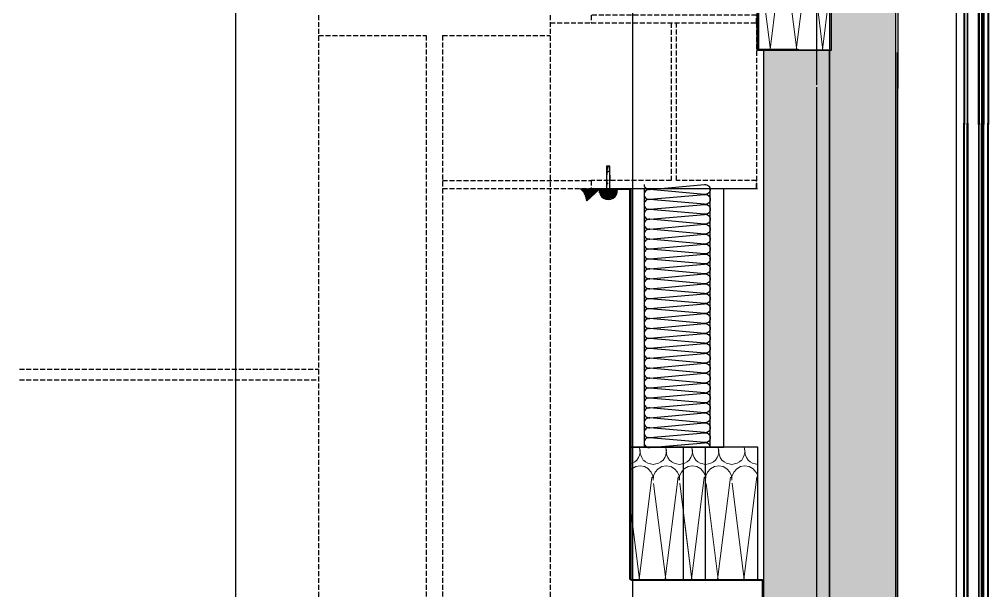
# Model space of a CAD drawing. Header units: millimetres. Extents: x 19684 to 58158, y -7929 to 13062.
# Drawn here: x 53613 to 55077, y 3411 to 4274 of the extents above; entities that cross this region are included whole.
import ezdxf

# ---------------------------------------------------------------- set-up
doc = ezdxf.new("R2010")
doc.units = ezdxf.units.MM
doc.linetypes.add('DASH', pattern=[0.35, 0.25, -0.1])
doc.linetypes.add('HIDDEN', pattern=[0.375, 0.25, -0.125])
for name, color, linetype in [('F-Alum', 4, 'Continuous'), ('F-Glass', 5, 'Continuous'), ('F-Misc', 1, 'Continuous'), ('F-OTHERS', 8, 'Continuous'), ('F-seslants', 8, 'Continuous'), ('F-steel', 3, 'Continuous'), ('F_MISC', 8, 'Continuous'), ('Hatch', 8, 'Continuous'), ('HIDDEN', 1, 'HIDDEN'), ('INSUL', 173, 'Continuous'), ('PJ', 4, 'Continuous'), ('POCHET', 8, 'Continuous'), ('TC', 4, 'Continuous')]:
    doc.layers.add(name, color=color, linetype=linetype)
pattern_1 = [(45, (0, 4.000000008940781), (-1.122532015133644, 1.122532015133644), []), (135, (0, 4.000000008940781), (-1.122532015133644, -1.122532015133644), [])]
pattern_2 = [(45, (0, 4.000000008940781), (-1.122532015133644, 1.122532015133644), [])]
pattern_3 = [(45, (0, -2.712454261200037e-09), (-1.122532015133644, 1.122532015133644), [])]
pattern_4 = [(45, (0, 4.000000006228326), (-1.122532015133644, 1.122532015133644), [])]

# ---------------------------------------------------------------- blocks, each defined once
blk = doc.blocks.new('*U173')
at = {"layer": 'INSUL', "lineweight": 0}
h = blk.add_hatch(dxfattribs=at)
h.set_pattern_fill('岩棉', color=256, scale=99.99999999999997, style=0, pattern_type=2)
h.set_pattern_definition([(171.78891, (53.30000799999998, 199.0476189999999), (-673.201724156126, 100.0000024861342), [3.334188999999999, -696.8453999999997]), (146.908661, (56.22287299999998, 197.1428569999999), (-158.400404383208, 100.0000013838884), [3.488732999999999, -729.1451199999998]), (132.32733, (58.39144999999998, 194.761905), (-178.2004572863524, 199.9999991336095), [3.220505999999999, -673.0857999999997]), (114.796992, (59.71145299999998, 191.9047619999999), (-39.60010136608866, 99.99999941106624), [3.147327999999999, -327.32212]), (91.62022409999996, (59.80573899999999, 188.571429), (-19.80005000361191, 599.9999997105076), [3.334667, -696.9452999999999]), (82.82482490000001, (50.09428599999998, 111.428571), (138.6003494418545, 1099.99999703413), [77.75173799999997, -16250.113]), (97.17517500000001, (69.70576499999997, 111.428571), (-138.600352482837, 1099.999996651516), [77.75173799999997, -16250.113]), (88.37977579999999, (59.99431099999998, 188.571429), (19.80004305400807, 599.9999999021458), [3.334667, -696.9452999999999]), (65.203007, (60.08859699999998, 191.9047619999999), (39.60010129581893, 99.99999955872293), [3.147327999999999, -327.32212]), (47.67266910000001, (61.40860099999998, 194.761905), (178.2004567313951, 199.9999997012696), [3.220505999999999, -673.0857999999998]), (33.09133830000001, (63.57717799999998, 197.1428569999999), (158.4004028750618, 100.0000036376688), [3.488732999999999, -729.1451199999998]), (8.211089519999998, (66.50004199999998, 199.0476189999999), (673.2017245654225, 99.99999981557863), [3.334188999999999, -696.8453999999997]), (87.16616460000002, (49.99999999999999, 109.52381), (19.80004178584671, 300.0000003017781), [1.907093999999999, -398.5826499999998]), (103.901385, (50.47142999999998, 107.619048), (-79.2002026466053, 299.999999628344), [1.962234, -410.1069899999999]), (111.603615, (51.22571699999999, 105.714286), (-19.80005052895802, 99.99999996627344), [2.048674999999999, -105.5067399999999]), (122.761347, (52.45143499999999, 103.809524), (-59.40015357165493, 99.99999895630114), [2.265060999999999, -473.3977299999999]), (138.290552, (54.05429599999999, 102.380952), (-118.8003028617563, 100.0000020556397), [2.147087, -448.74108]), (152.003514, (55.84572899999998, 101.428571), (-178.2004575064848, 99.99999862560195), [2.028856999999999, -424.03119]), (166.477202, (57.82573399999998, 100.952381), (-396.0010138359245, 100.0000032088846), [2.036461999999999, -425.6205499999999]), (167.070755, (59.90002499999999, 100.47619), (-415.8010658158153, 99.99999981188664), [2.128248, -444.8038799999999]), (12.9292444, (59.90002499999999, 100.47619), (415.8010659680222, 99.99999935621646), [2.128248, -444.8038799999999]), (13.5227975, (61.97431599999998, 100.952381), (396.0010147085891, 99.99999975312379), [2.036461999999999, -425.6205499999998]), (27.9964853, (63.95432099999999, 101.428571), (198.0005052749504, 100.0000036439554), [2.028856999999999, -424.03119]), (41.709447, (65.74575499999997, 102.380952), (118.8003019456718, 100.0000029682972), [2.147086999999999, -448.7410799999997]), (57.23865219999999, (67.34861599999998, 103.809524), (198.0005044485323, 300.0000016678518), [2.265060999999999, -473.3977299999999]), (68.396384, (68.57433299999998, 105.714286), (19.80005041478078, 100.0000003570638), [2.048674999999999, -105.50674]), (76.098615, (69.32862099999998, 107.619048), (19.80005075413857, 99.99999951570955), [1.962233999999999, -410.1069899999998]), (92.83383529999998, (69.80005099999998, 109.52381), (-19.80005025124201, 299.9999998913793), [1.907094, -398.5826499999999])])
h.paths.add_polyline_path([(0, 0), (1673.896708839847, 0), (1673.896708839847, 99.99999999999997), (0, 99.99999999999997)])
at = {"layer": 'INSUL'}
blk.add_lwpolyline([(0, 0), (1673.896708839847, 0), (1673.896708839847, 99.99999999999997), (0, 99.99999999999997)], close=True, dxfattribs=at)
blk = doc.blocks.new('*U16')
at = {"layer": 'INSUL', "lineweight": 0}
h = blk.add_hatch(dxfattribs=at)
h.set_pattern_fill('岩棉', color=256, scale=200, style=0, pattern_type=2)
h.set_pattern_definition([(171.78891, (106.600016, 398.0952379999998), (-1346.403448312252, 200.0000049722685), [6.668377999999999, -1393.6908]), (146.908661, (112.445746, 394.2857139999999), (-316.8008087664159, 200.0000027677768), [6.977466, -1458.29024]), (132.32733, (116.7829, 389.5238099999999), (-356.4009145727049, 399.9999982672191), [6.441011999999996, -1346.171599999999]), (114.796992, (119.422906, 383.8095239999998), (-79.20020273217732, 199.9999988221325), [6.294656, -654.6442399999999]), (91.62022409999989, (119.611478, 377.1428579999999), (-39.60010000722383, 1199.999999421015), [6.669333999999999, -1393.890599999999]), (82.82482490000001, (100.188572, 222.857142), (277.200698883709, 2199.999994068259), [155.5034759999999, -32500.22599999999]), (97.17517500000001, (139.41153, 222.857142), (-277.200704965674, 2199.999993303032), [155.503476, -32500.22600000001]), (88.37977579999999, (119.988622, 377.1428579999999), (39.60008610801613, 1199.999999804292), [6.669333999999998, -1393.890599999999]), (65.203007, (120.177194, 383.8095239999998), (79.20020259163786, 199.9999991174459), [6.294655999999996, -654.6442399999996]), (47.67266909999999, (122.817202, 389.5238099999999), (356.4009134627904, 399.9999994025392), [6.441011999999999, -1346.1716]), (33.0913383, (127.154356, 394.2857139999999), (316.8008057501236, 200.0000072753375), [6.977465999999999, -1458.29024]), (8.211089519999998, (133.0000839999999, 398.0952379999998), (1346.403449130845, 199.9999996311573), [6.668378, -1393.6908]), (87.16616460000002, (100, 219.04762), (39.6000835716934, 600.000000603556), [3.814187999999997, -797.1652999999993]), (103.9013849999999, (100.94286, 215.2380959999999), (-158.4004052932106, 599.999999256688), [3.924467999999998, -820.2139799999997]), (111.603615, (102.451434, 211.4285719999999), (-39.60010105791604, 199.9999999325468), [4.097349999999997, -211.0134799999998]), (122.761347, (104.90287, 207.6190479999999), (-118.8003071433099, 199.9999979126023), [4.530121999999998, -946.7954599999995]), (138.290552, (108.108592, 204.7619039999999), (-237.6006057235126, 200.0000041112795), [4.294174, -897.48216]), (152.003514, (111.691458, 202.857142), (-356.4009150129696, 199.9999972512039), [4.057713999999999, -848.0623800000002]), (166.477202, (115.651468, 201.9047619999999), (-792.0020276718492, 200.0000064177691), [4.072923999999999, -851.2411]), (167.070755, (119.80005, 200.9523799999999), (-831.6021316316308, 199.9999996237733), [4.256496, -889.6077599999999]), (12.92924439999999, (119.80005, 200.9523799999999), (831.6021319360445, 199.9999987124329), [4.256496, -889.6077599999999]), (13.52279750000001, (123.9486319999999, 201.9047619999999), (792.0020294171784, 199.9999995062475), [4.072923999999997, -851.2410999999994]), (27.99648529999999, (127.908642, 202.857142), (396.0010105499008, 200.0000072879108), [4.057713999999999, -848.0623800000001]), (41.70944699999998, (131.4915099999999, 204.7619039999999), (237.6006038913436, 200.0000059365944), [4.294173999999997, -897.4821599999992]), (57.2386522, (134.697232, 207.6190479999999), (396.0010088970647, 600.0000033357035), [4.530121999999997, -946.7954599999995]), (68.396384, (137.148666, 211.4285719999999), (39.60010082956155, 200.0000007141276), [4.097349999999998, -211.0134799999999]), (76.098615, (138.6572419999999, 215.2380959999999), (39.60010150827714, 199.9999990314191), [3.924467999999996, -820.2139799999993]), (92.83383529999995, (139.6001019999999, 219.04762), (-39.60010050248402, 599.9999997827587), [3.814187999999999, -797.1652999999998])])
h.paths.add_polyline_path([(0, 0), (112.7065252531479, 0), (112.7065252531479, 200), (0, 200)])
at = {"layer": 'INSUL'}
blk.add_lwpolyline([(0, 0), (112.7065252531479, 0), (112.7065252531479, 200), (0, 200)], close=True, dxfattribs=at)
blk = doc.blocks.new('fhd')
at = {"layer": 'F-OTHERS'}
for points in [[(2.5, 0), (2.5, 35), (-2.5, 35), (-2.5, 0)], [(2.5, -3), (2.5, -12), (1.500000000007276, -12.99999999999818), (-1.5, -13), (-2.5, -12.00000000000546), (-2.5, -3)]]:
    blk.add_lwpolyline(points, dxfattribs=at)
for points in [[(-1.326590669457801, 34.99999999999818, 0.03620607065696333), (-2.5, 21.35936323214446)], [(2.5, 21.35936323214992, 0.03620607065681886), (1.326590669465077, 34.99999999994907)], [(-2.5, 5.03612938063452, 0.2978430667402048), (-2.5, 13.3186180858338, -0.03620607065696344), (-1.326590669450525, 26.95925485368207, -0.5850393150351488), (1.326590669465077, 26.95925485363841, -0.03620607065681883), (2.500000000029104, 13.3186180861976, 0.29784306673903), (2.50000000003638, 5.036129380647253)]]:
    blk.add_lwpolyline(points, format="xyb", dxfattribs=at)
blk.add_lwpolyline([(6.5, 0, -0.414213562373095), (7.5, -1), (7.5, -2, -0.414213562373095), (6.5, -3), (-6.5, -3, -0.414213562373095), (-7.5, -2), (-7.5, -1, -0.414213562373095), (-6.5, 0), (-2.5, 0), (2.5, 0)], format="xyb", close=True, dxfattribs=at)
blk = doc.blocks.new('钢梁')
at = {"layer": 'F_MISC', "linetype": 'DASH', "ltscale": 30}
blk.add_lwpolyline([(-250, -12), (0, -12), (0, 0), (-250, 0)], close=True, dxfattribs=at)
for points in [[(-129, -12), (-129, -250)], [(-121, -250), (-121, -12)], [(-129, -250), (-250, -250), (-250, -262), (0, -262), (0, -250), (-121, -250)]]:
    blk.add_lwpolyline(points, dxfattribs=at)
blk = doc.blocks.new('*U175')
at = {"linetype": 'Continuous'}
blk.add_hatch(color=4, dxfattribs=at).paths.add_polyline_path([(0.2230624387959921, 17.52000000138151), (730.6102577797332, 17.52000008635049), (730.6102577797332, 16.0000000863489), (0.2230624387959637, 16.00000000137992)])
at = {"layer": 'TC'}
h = blk.add_hatch(dxfattribs=at)
h.set_pattern_fill('ANSI37', color=256, scale=0.5, style=0)
h.set_pattern_definition(pattern_1)
edge = h.paths.add_edge_path()
edge.add_line((9.223057821582643, 4.000000003515872), (9.223057821582643, -2.999999998384396))
edge.add_line((9.223057821582643, -2.999999998384396), (10.72305782158264, -4.499999998384396))
edge.add_line((10.72305782158264, -4.499999998384396), (10.72305782158264, -5.999999995153189))
edge.add_line((10.72305782158264, -5.999999995153189), (0.2230624387957505, -5.999999995153189))
edge.add_line((0.2230624387957505, -5.999999995153189), (-0.7769375612042495, -6.999999995153189))
edge.add_arc((-52.51620980734808, 2.000000003114163), 52.51620980734807, 350.1321876643763, 369.8678123356237)
edge.add_line((-0.7769375612042495, 11.00000000138152), (0.2230624387957505, 10.00000000138152))
edge.add_line((0.2230624387957505, 10.00000000138152), (10.72305782158264, 10.00000000138152))
edge.add_line((10.72305782158264, 10.00000000138152), (10.72305782158264, 8.500000004612723))
edge.add_line((10.72305782158264, 8.500000004612723), (9.223057821582643, 7.000000004612723))
edge.add_line((9.223057821582643, 7.000000004612723), (9.223057821582643, 4.000000003515872))
h = blk.add_hatch(dxfattribs=at)
h.set_pattern_fill('HONEY', color=256, scale=0.3, style=0)
h.set_pattern_definition([(0, (0, 4.000000008940781), (1.42875, 0.8248889999999999), [0.9524999999999999, -1.905]), (120, (0, 4.000000008940781), (-1.428749829302342, 0.8248892956570172), [0.9524999999999986, -1.904999999999997]), (59.99999999999999, (0, 4.000000008940781), (1.706976584081587e-07, 1.649778295657017), [-1.905, 0.9524999999999999])])
h.paths.add_polyline_path([(10.02305782158533, 6.668629163378903), (11.05442867148713, 7.70000001328048), (18.42305782158701, 7.70000001328048), (18.42305782158701, -3.699999998396038), (11.05442867148713, -3.699999998396038), (10.02305782158533, -2.66862914849446)])
h = blk.add_hatch(dxfattribs=at)
h.set_pattern_fill('ANSI31', color=256, scale=0.5, style=0)
h.set_pattern_definition(pattern_2)
h.paths.add_polyline_path([(19.22305782158264, 8.500000001381515), (10.72305782158264, 8.500000013268838), (10.72305782158264, 10.00000001650005), (19.22305782158264, 10.00000000461272)])
h = blk.add_hatch(dxfattribs=at)
h.set_pattern_fill('ANSI31', color=256, scale=0.5, style=0)
h.set_pattern_definition(pattern_4)
h.paths.add_polyline_path([(19.22305782158264, 8.500000010037631), (10.72305782158264, 8.500000021924954), (10.72305782158264, 10.00000002515616), (19.22305782158264, 10.00000001326884)])
h = blk.add_hatch(dxfattribs=at)
h.set_pattern_fill('ANSI31', color=256, scale=0.5, style=0)
h.set_pattern_definition(pattern_3)
h.paths.add_polyline_path([(19.22305782158264, -4.499999995153189), (10.72305782158264, -4.500000007040512), (10.72305782158264, -6.000000010271719), (19.22305782158264, -5.999999998384396)])
at = {"color": 4, "linetype": 'Continuous'}
blk.add_lwpolyline([(0.2230624387959921, 17.52000000138151), (730.6102577797332, 17.52000008635049), (730.6102577797332, 16.0000000863489), (0.2230624387959637, 16.00000000137992)], close=True, dxfattribs=at)
at = {"layer": 'F-Glass'}
for points in [[(730.6102577797334, 17.5200000863489), (0.2230624387959885, 17.52000000138151), (-0.7769375612040115, 18.52000000138151), (-0.7769375612040115, 24.52000000138151), (0.2230624387959885, 25.52000000138151), (730.6102577797334, 25.5200000863489)], [(730.6102577797332, 10.00000009500502), (0.2230624387957505, 10.00000001003763), (-0.7769375612042495, 11.00000001003763), (-0.7769375612042495, 15.00000000138152), (0.2230624387957505, 16.00000000138152), (730.6102577797332, 16.0000000863489)], [(730.6102577797332, -5.999999910182622), (0.2230624387957505, -5.999999995153189), (-0.7769375612042495, -6.999999995153189), (-0.7769375612042495, -10.82826643955912), (0.2230624387957505, -11.82826643955912), (730.6102577797332, -11.82826635458855)]]:
    blk.add_lwpolyline(points, dxfattribs=at)
at = {"layer": 'PJ'}
blk.add_lwpolyline([(9.223057821582643, 4.000000003515872), (9.223057821582643, -2.999999998384396), (10.72305782158264, -4.499999998384396), (10.72305782158264, -5.999999995153189), (0.2230624387957505, -5.999999995153189), (-0.7769375612042495, -6.999999995153189, 0.08632639570597918), (-0.7769375612042495, 11.00000000138152), (0.2230624387957505, 10.00000000138152), (10.72305782158264, 10.00000000138152), (10.72305782158264, 8.500000004612723), (9.223057821582643, 7.000000004612723)], format="xyb", close=True, dxfattribs=at)
at = {"layer": 'PJ', "ltscale": 3}
for points in [[(9.223057821582643, 7.000000013268838), (10.72305782158264, 8.500000013268838), (19.22305782158264, 8.500000013268838), (19.22305782158264, -4.499999998384396), (10.72305782158264, -4.499999998384396), (9.223057821582643, -2.999999998384396)], [(10.02305782158533, 6.668629163378903), (11.05442867148713, 7.70000001328048), (18.42305782158701, 7.70000001328048), (18.42305782158701, -3.699999998396038), (11.05442867148713, -3.699999998396038), (10.02305782158533, -2.66862914849446)]]:
    blk.add_lwpolyline(points, close=True, dxfattribs=at)
at = {"layer": 'PJ'}
for points in [[(19.22305782158264, 8.500000001381515), (10.72305782158264, 8.500000013268838), (10.72305782158264, 10.00000001650005), (19.22305782158264, 10.00000000461272)], [(19.22305782158264, 8.500000010037631), (10.72305782158264, 8.500000021924954), (10.72305782158264, 10.00000002515616), (19.22305782158264, 10.00000001326884)], [(19.22305782158264, -4.499999995153189), (10.72305782158264, -4.500000007040512), (10.72305782158264, -6.000000010271719), (19.22305782158264, -5.999999998384396)]]:
    blk.add_lwpolyline(points, close=True, dxfattribs=at)
at = {"layer": 'TC', "color": 9, "linetype": 'Continuous'}
for p, q in [((-0.7769375612040115, 24.52000000138151), (730.6102577797334, 24.5200000863489)), ((-0.7769375612040115, 18.52000000138151), (730.6102577797334, 18.5200000863489)), ((-0.7769375612042495, 15.00000000138152), (730.6102577797332, 15.0000000863489)), ((-0.7769375612042495, 11.00000001003763), (730.6102577797332, 11.00000009500502)), ((-0.7769375612042495, -6.999999995153189), (730.6102577797332, -6.999999910182622)), ((-0.7769375612042495, -10.82826643955912), (730.6102577797332, -10.82826635458855))]:
    blk.add_line(p, q, dxfattribs=at)
blk = doc.blocks.new('*U26')
at = {"linetype": 'Continuous'}
blk.add_hatch(color=4, dxfattribs=at).paths.add_polyline_path([(0.2230624387959921, 17.52000000138151), (1027.232556443354, 17.52000012312738), (1027.232556443354, 16.00000012312579), (0.2230624387959637, 16.00000000137992)])
at = {"layer": 'TC'}
h = blk.add_hatch(dxfattribs=at)
h.set_pattern_fill('ANSI37', color=256, scale=0.5, style=0)
h.set_pattern_definition(pattern_1)
edge = h.paths.add_edge_path()
edge.add_line((9.223057821582643, 4.000000003515872), (9.223057821582643, -2.999999998384396))
edge.add_line((9.223057821582643, -2.999999998384396), (10.72305782158264, -4.499999998384396))
edge.add_line((10.72305782158264, -4.499999998384396), (10.72305782158264, -5.999999995153189))
edge.add_line((10.72305782158264, -5.999999995153189), (0.2230624387957505, -5.999999995153189))
edge.add_line((0.2230624387957505, -5.999999995153189), (-0.7769375612042495, -6.999999995153189))
edge.add_arc((-52.51620980734808, 2.000000003114163), 52.51620980734808, 350.1321876643763, 369.8678123356237)
edge.add_line((-0.7769375612042495, 11.00000000138152), (0.2230624387957505, 10.00000000138152))
edge.add_line((0.2230624387957505, 10.00000000138152), (10.72305782158264, 10.00000000138152))
edge.add_line((10.72305782158264, 10.00000000138152), (10.72305782158264, 8.500000004612723))
edge.add_line((10.72305782158264, 8.500000004612723), (9.223057821582643, 7.000000004612723))
edge.add_line((9.223057821582643, 7.000000004612723), (9.223057821582643, 4.000000003515872))
h = blk.add_hatch(dxfattribs=at)
h.set_pattern_fill('HONEY', color=256, scale=0.3, style=0)
h.set_pattern_definition([(0, (0, 4.000000008940781), (1.42875, 0.8248889999999999), [0.9524999999999999, -1.905]), (120, (0, 4.000000008940781), (-1.428749829302342, 0.8248892956570172), [0.9524999999999985, -1.904999999999997]), (59.99999999999999, (0, 4.000000008940781), (1.706976584081587e-07, 1.649778295657017), [-1.905, 0.9524999999999999])])
h.paths.add_polyline_path([(10.02305782158533, 6.668629163378903), (11.05442867148713, 7.70000001328048), (18.42305782158701, 7.70000001328048), (18.42305782158701, -3.699999998396038), (11.05442867148713, -3.699999998396038), (10.02305782158533, -2.66862914849446)])
h = blk.add_hatch(dxfattribs=at)
h.set_pattern_fill('ANSI31', color=256, scale=0.5, style=0)
h.set_pattern_definition(pattern_2)
h.paths.add_polyline_path([(19.22305782158264, 8.500000001381515), (10.72305782158264, 8.500000013268838), (10.72305782158264, 10.00000001650005), (19.22305782158264, 10.00000000461272)])
h = blk.add_hatch(dxfattribs=at)
h.set_pattern_fill('ANSI31', color=256, scale=0.5, style=0)
h.set_pattern_definition(pattern_4)
h.paths.add_polyline_path([(19.22305782158264, 8.500000010037631), (10.72305782158264, 8.500000021924954), (10.72305782158264, 10.00000002515616), (19.22305782158264, 10.00000001326884)])
h = blk.add_hatch(dxfattribs=at)
h.set_pattern_fill('ANSI31', color=256, scale=0.5, style=0)
h.set_pattern_definition(pattern_3)
h.paths.add_polyline_path([(19.22305782158264, -4.499999995153189), (10.72305782158264, -4.500000007040512), (10.72305782158264, -6.000000010271719), (19.22305782158264, -5.999999998384396)])
at = {"color": 4, "linetype": 'Continuous'}
blk.add_lwpolyline([(0.2230624387959921, 17.52000000138151), (1027.232556443354, 17.52000012312738), (1027.232556443354, 16.00000012312579), (0.2230624387959637, 16.00000000137992)], close=True, dxfattribs=at)
at = {"layer": 'F-Glass'}
for points in [[(1027.232556443354, 17.52000012312579), (0.2230624387959885, 17.52000000138151), (-0.7769375612040115, 18.52000000138151), (-0.7769375612040115, 24.52000000138151), (0.2230624387959885, 25.52000000138151), (1027.232556443354, 25.5200001231258)], [(1027.232556443354, 10.00000013178191), (0.2230624387957505, 10.00000001003763), (-0.7769375612042495, 11.00000001003763), (-0.7769375612042495, 15.00000000138152), (0.2230624387957505, 16.00000000138152), (1027.232556443354, 16.00000012312579)], [(1027.232556443354, -5.999999873405726), (0.2230624387957505, -5.999999995153189), (-0.7769375612042495, -6.999999995153189), (-0.7769375612042495, -10.82826643955912), (0.2230624387957505, -11.82826643955912), (1027.232556443354, -11.82826631781166)]]:
    blk.add_lwpolyline(points, dxfattribs=at)
at = {"layer": 'PJ'}
blk.add_lwpolyline([(9.223057821582643, 4.000000003515872), (9.223057821582643, -2.999999998384396), (10.72305782158264, -4.499999998384396), (10.72305782158264, -5.999999995153189), (0.2230624387957505, -5.999999995153189), (-0.7769375612042495, -6.999999995153189, 0.08632639570597916), (-0.7769375612042495, 11.00000000138152), (0.2230624387957505, 10.00000000138152), (10.72305782158264, 10.00000000138152), (10.72305782158264, 8.500000004612723), (9.223057821582643, 7.000000004612723)], format="xyb", close=True, dxfattribs=at)
at = {"layer": 'PJ', "ltscale": 3}
for points in [[(9.223057821582643, 7.000000013268838), (10.72305782158264, 8.500000013268838), (19.22305782158264, 8.500000013268838), (19.22305782158264, -4.499999998384396), (10.72305782158264, -4.499999998384396), (9.223057821582643, -2.999999998384396)], [(10.02305782158533, 6.668629163378903), (11.05442867148713, 7.70000001328048), (18.42305782158701, 7.70000001328048), (18.42305782158701, -3.699999998396038), (11.05442867148713, -3.699999998396038), (10.02305782158533, -2.66862914849446)]]:
    blk.add_lwpolyline(points, close=True, dxfattribs=at)
at = {"layer": 'PJ'}
for points in [[(19.22305782158264, 8.500000001381515), (10.72305782158264, 8.500000013268838), (10.72305782158264, 10.00000001650005), (19.22305782158264, 10.00000000461272)], [(19.22305782158264, 8.500000010037631), (10.72305782158264, 8.500000021924954), (10.72305782158264, 10.00000002515616), (19.22305782158264, 10.00000001326884)], [(19.22305782158264, -4.499999995153189), (10.72305782158264, -4.500000007040512), (10.72305782158264, -6.000000010271719), (19.22305782158264, -5.999999998384396)]]:
    blk.add_lwpolyline(points, close=True, dxfattribs=at)
at = {"layer": 'TC', "color": 9, "linetype": 'Continuous'}
for p, q in [((-0.7769375612040115, 24.52000000138151), (1027.232556443354, 24.5200001231258)), ((-0.7769375612040115, 18.52000000138151), (1027.232556443354, 18.52000012312579)), ((-0.7769375612042495, 15.00000000138152), (1027.232556443354, 15.00000012312579)), ((-0.7769375612042495, 11.00000001003763), (1027.232556443354, 11.00000013178191)), ((-0.7769375612042495, -6.999999995153189), (1027.232556443354, -6.999999873405726)), ((-0.7769375612042495, -10.82826643955912), (1027.232556443354, -10.82826631781166))]:
    blk.add_line(p, q, dxfattribs=at)
blk = doc.blocks.new('*U28')
at = {"layer": 'INSUL', "lineweight": 0}
h = blk.add_hatch(dxfattribs=at)
h.set_pattern_fill('岩棉', color=256, scale=99.99999999999997, style=0, pattern_type=2)
h.set_pattern_definition([(171.78891, (53.30000799999998, 199.0476189999999), (-673.201724156126, 100.0000024861342), [3.334188999999999, -696.8453999999997]), (146.908661, (56.22287299999997, 197.1428569999999), (-158.4004043832079, 100.0000013838884), [3.488732999999999, -729.1451199999997]), (132.32733, (58.39144999999997, 194.7619049999999), (-178.2004572863524, 199.9999991336095), [3.220505999999998, -673.0857999999996]), (114.796992, (59.71145299999998, 191.9047619999999), (-39.60010136608865, 99.9999994110662), [3.147327999999999, -327.3221199999999]), (91.6202240999999, (59.80573899999997, 188.5714289999999), (-19.80005000361191, 599.9999997105074), [3.334666999999999, -696.9452999999996]), (82.82482490000001, (50.09428599999998, 111.4285709999999), (138.6003494418545, 1099.999997034129), [77.75173799999993, -16250.11299999999]), (97.17517500000001, (69.70576499999997, 111.4285709999999), (-138.600352482837, 1099.999996651516), [77.751738, -16250.113]), (88.37977579999999, (59.99431099999997, 188.5714289999999), (19.80004305400806, 599.9999999021456), [3.334666999999998, -696.9452999999995]), (65.203007, (60.08859699999997, 191.9047619999999), (39.60010129581892, 99.9999995587229), [3.147327999999997, -327.3221199999998]), (47.67266909999999, (61.40860099999998, 194.7619049999999), (178.2004567313951, 199.9999997012695), [3.220505999999999, -673.0857999999997]), (33.0913383, (63.57717799999998, 197.1428569999999), (158.4004028750618, 100.0000036376687), [3.488732999999999, -729.1451199999997]), (8.211089519999998, (66.50004199999995, 199.0476189999999), (673.2017245654224, 99.99999981557862), [3.334188999999999, -696.8453999999998]), (87.16616460000002, (49.99999999999999, 109.52381), (19.8000417858467, 300.000000301778), [1.907093999999998, -398.5826499999995]), (103.9013849999999, (50.47142999999998, 107.6190479999999), (-79.2002026466053, 299.999999628344), [1.962233999999999, -410.1069899999998]), (111.603615, (51.22571699999999, 105.7142859999999), (-19.80005052895801, 99.99999996627339), [2.048674999999998, -105.5067399999999]), (122.761347, (52.45143499999998, 103.8095239999999), (-59.40015357165493, 99.99999895630111), [2.265060999999998, -473.3977299999996]), (138.290552, (54.05429599999998, 102.3809519999999), (-118.8003028617563, 100.0000020556397), [2.147087, -448.7410799999999]), (152.003514, (55.84572899999998, 101.4285709999999), (-178.2004575064848, 99.99999862560192), [2.028856999999999, -424.03119]), (166.477202, (57.82573399999997, 100.9523809999999), (-396.0010138359245, 100.0000032088845), [2.036461999999999, -425.6205499999999]), (167.070755, (59.90002499999999, 100.4761899999999), (-415.8010658158153, 99.99999981188661), [2.128248, -444.8038799999998]), (12.92924439999999, (59.90002499999999, 100.4761899999999), (415.8010659680222, 99.99999935621643), [2.128248, -444.8038799999998]), (13.52279750000001, (61.97431599999996, 100.9523809999999), (396.0010147085891, 99.99999975312375), [2.036461999999998, -425.6205499999996]), (27.99648529999999, (63.95432099999999, 101.4285709999999), (198.0005052749503, 100.0000036439554), [2.028856999999999, -424.0311899999999]), (41.70944699999998, (65.74575499999995, 102.3809519999999), (118.8003019456717, 100.0000029682972), [2.147086999999998, -448.7410799999995]), (57.2386522, (67.34861599999996, 103.8095239999999), (198.0005044485323, 300.0000016678517), [2.265060999999998, -473.3977299999996]), (68.396384, (68.57433299999997, 105.7142859999999), (19.80005041478077, 100.0000003570638), [2.048674999999998, -105.5067399999999]), (76.098615, (69.32862099999996, 107.6190479999999), (19.80005075413857, 99.99999951570953), [1.962233999999998, -410.1069899999995]), (92.83383529999995, (69.80005099999995, 109.52381), (-19.80005025124201, 299.9999998913793), [1.907093999999999, -398.5826499999998])])
h.paths.add_polyline_path([(0, 0), (1097.760867033217, 0), (1097.760867033217, 99.99999999999997), (0, 99.99999999999997)])
at = {"layer": 'INSUL'}
blk.add_lwpolyline([(0, 0), (1097.760867033217, 0), (1097.760867033217, 99.99999999999997), (0, 99.99999999999997)], close=True, dxfattribs=at)

msp = doc.modelspace()

# ---------------------------------------------------------------- hatches: boundary and pattern name
at = {"layer": 'F-seslants'}
h = msp.add_hatch(dxfattribs=at)
h.set_pattern_fill('ANSI37', color=256, scale=0.5, angle=180, style=0)
h.set_pattern_definition([(225, (64434.2872554913, -12603.44823812288), (1.122532015133643, -1.122532015133645), []), (314.9999999999999, (64434.2872554913, -12603.44823812288), (1.122532015133644, 1.122532015133644), [])])
edge = h.paths.add_edge_path()
edge.add_arc((54442.41572144028, 3997.481355907042), 26.83235278885095, 6.998438305718594, 41.85205191128381, ccw=False)
edge.add_line((54469.048159061, 4000.750671212091), (54483.91889974382, 4014.579957258927))
edge.add_line((54483.91889974382, 4014.579957258927), (54462.40234042396, 4015.384155067683))
edge = h.paths.add_edge_path()
edge.add_line((54488.00898372725, 4018.396351322906), (54459.41995874565, 4018.396351322906))
edge.add_arc((54428.66366118559, 3984.961948920211), 45.42916578178123, 42.04101734805829, 47.38905584164581, ccw=False)
edge.add_line((54462.40234042396, 4015.384155067698), (54483.91889974382, 4014.579957258927))
edge.add_line((54483.91889974382, 4014.579957258912), (54488.00898372725, 4018.396351322906))
at = {"layer": 'F-seslants', "ltscale": 5}
h = msp.add_hatch(dxfattribs=at)
h.set_pattern_fill('ANSI35', color=8, angle=450, style=0)
h.set_pattern_definition([(135, (98761.94635258988, -9540.455900592202), (-2.24506403026729, -2.245064030267287), []), (135, (98761.94635258988, -9538.210835592206), (-2.24506403026729, -2.245064030267287), [3.96875, -0.79375, 0, -0.79375])])
h.paths.add_polyline_path([(54488.90887653059, 4016.897150309519, 1.098584585766096), (54516.27250936558, 4016.897150309504)])

# ---------------------------------------------------------------- linework, layer by layer
at = {"layer": 'F-Alum'}
for p, q in [((54817.24378660653, 4803.387914341579), (54817.24378660653, 4175.225036021427)), ((55028.20378660137, 4803.387914341579), (55028.20378660137, 4175.225036021427)), ((55028.26288138499, 4183.967318636361), (55028.26288138499, 2739.411560990727)), ((54817.24378660653, 4171.387831722847), (54817.24378660653, 2739.411560990727))]:
    msp.add_line(p, q, dxfattribs=at)
for points in [[(54919.89551683885, 4797.383729056065), (54935.89552027619, 4797.38372895151, -0.4142135623762916), (54939.89552027619, 4793.383728951466), (54939.89551650625, 4169.526101524842)], [(54936.8955165066, 4169.526101524842), (54936.89552027578, 4793.383728951495, 0.4142135623752261), (54935.89552027578, 4794.38372895151), (54919.89551683885, 4794.383728860531), (54919.89551683885, 4797.383729056065)], [(54919.89551683885, 3135.49539078752), (54935.89552027619, 3135.495390892075, 0.4142135623762916), (54939.89552027619, 3139.495390892119), (54939.89551650625, 4223.635286785148)], [(54936.8955165066, 4223.635286785148), (54936.89552027578, 3139.49539089209, -0.4142135623752261), (54935.89552027578, 3138.495390892075), (54919.89551683885, 3138.495390983054), (54919.89551683885, 3135.49539078752)]]:
    msp.add_lwpolyline(points, format="xyb", dxfattribs=at)
at = {"layer": 'F-Misc', "linetype": 'DASH', "ltscale": 3}
for p, q in [((54536.57621571003, 4018.397170149105), (54536.57621631899, 3627.796866835796)), ((54556.57621570997, 4018.397170180516), (54556.57621631894, 3627.796866835796)), ((54656.57621631899, 3627.796866835796), (54656.57621570997, 4018.39717027471)), ((54677.02675629721, 3627.796866835789), (54677.24378590239, 4018.397170307161)), ((54536.57621631899, 3627.796866835796), (54677.02675629721, 3627.796866835796))]:
    msp.add_line(p, q, dxfattribs=at)
at = {"layer": 'F-seslants', "color": 8, "ltscale": 5}
msp.add_arc((54502.59069294808, 4015.608854018962), 13.74233633031593, 174.5365175154936, 5.429622603128596, dxfattribs=at)
at = {"layer": 'F-steel', "ltscale": 250}
msp.add_lwpolyline([(54611.73908679432, 4430.796866835803), (54726.41135631903, 4430.796866835803, -0.4142135623730951), (54729.41135631903, 4427.796866835811), (54729.41135577607, 4229.752073803963, 0.4142135623730951), (54730.41135577607, 4228.752073803963), (54789.37030678731, 4229.073237335072), (54789.37030678731, 4227.573236277381), (54730.91135577607, 4227.252073803963, -0.4142135623730951), (54727.91135577607, 4230.252073803963), (54727.91135631903, 4428.296866835803, 0.4142135623730951), (54726.91135631903, 4429.296866835811), (54611.7390868197, 4429.241936252666), (54611.73908679432, 4430.796866835803)], format="xyb", dxfattribs=at)
at = {"layer": 'F-steel'}
msp.add_lwpolyline([(54535.07621517754, 4016.89714970819), (54488.6403757009, 4016.897150309504), (54470.0696581598, 3999.627010603926), (54469.0481591025, 4000.725436603151), (54488.05074303347, 4018.397197456182), (54536.57621599344, 4018.397159721516)], dxfattribs=at)
msp.add_lwpolyline([(54732.3806888283, 3426.296036669441), (54538.07621377817, 3426.296095416789, -0.4142135623752261), (54535.07621377817, 3429.296095416804), (54535.07621571003, 4018.397170305), (54536.57621571003, 4018.397170305015), (54536.57621377805, 3428.796095416789, 0.4142135623782805), (54537.57621377805, 3427.796095416789), (54731.88457201107, 3427.796034156253)], format="xyb", dxfattribs=at)
at = {"layer": 'F-steel', "elevation": 0.0004022789499829766}
msp.add_lwpolyline([(54614.4243271079, 3427.835927263262), (54733.8373768798, 3427.835869121972, -0.4142135623752261), (54736.8373768798, 3424.835869121957), (54736.85597169286, 3130.873578264272), (54815.13086221211, 3130.878089607594), (54815.1219714887, 3109.019446142297), (54813.62197149062, 3109.019523120735), (54813.63078522684, 3129.377994665842), (54735.33737418431, 3129.377995478407), (54735.33737687992, 3425.335869121972, 0.4142135623782805), (54734.33737687992, 3426.335869121972), (54615.92044288476, 3426.335929499251)], format="xyb", dxfattribs=at)
at = {"layer": 'F_MISC', "linetype": 'DASH', "ltscale": 30}
for p, q in [((54064.7437865113, 4280.397169911145), (54064.74378651142, 3234.295257460154)), ((54414.7437865113, 4280.39716991116), (54414.74378651107, 3204.295257460249)), ((54414.7437865113, 4268.397169590472), (54476.57621730823, 4268.397169590501)), ((54726.57621730823, 4268.397170356441), (54726.57621730823, 4018.397170356441)), ((54064.74378651142, 4249.29525746019), (54227.24378651159, 4249.29525746019)), ((54227.24378651142, 4249.295257460241), (54227.24378651142, 3234.295257460154)), ((54252.24378651142, 4249.29525746019), (54414.74378651159, 4249.295257460103)), ((54252.24378651142, 4249.295257460241), (54252.24378651142, 3234.295257460154)), ((54252.24528905918, 4030.397169590501), (54476.57621730823, 4030.397171122388)), ((54252.24528905918, 4018.397168938444), (54727.9113567989, 4018.397170470332)), ((53612.66397304233, 3745.295257460278), (53902.24378651124, 3745.295257460278)), ((53902.24378651124, 3745.295257460278), (54064.74378651142, 3745.295257460351)), ((53612.66397304233, 3729.295257460351), (54064.74378651142, 3729.295257460351))]:
    msp.add_line(p, q, dxfattribs=at)
at = {"layer": 'Hatch'}
for p, q in [((53939.74378651142, 588.9188258296081), (53939.74378651142, 7416.157678473657)), ((54539.74378651142, 2684.459939984127), (54539.74378651142, 7416.157678473643)), ((54539.74378651142, 762.0785063704161), (54539.74378651142, 6797.356515150332))]:
    msp.add_line(p, q, dxfattribs=at)
at = {"layer": 'INSUL'}
for points in [[(54556.57985232136, 4024.168406509462, 0.4554590095239701), (54565.34421017265, 4017.009888509822), (54647.80822197284, 4024.293959838901, -0.4648928121838642), (54656.57621607283, 4016.901924159548, -0.4648928121838642), (54647.80822197284, 4009.509888480224), (54565.34421017265, 4016.793959809317, 0.464892812182554), (54556.57621607272, 4009.4019241296, 0.464892812182554), (54565.34421017265, 4002.009888450276), (54647.80822197284, 4009.293959779369, -0.4648928121838642), (54656.57621607283, 4001.901924100016, -0.4648928121838642), (54647.80822197284, 3994.509888420706), (54565.34421017265, 4001.793959749785, 0.464892812182554), (54556.57621607272, 3994.401924070068, 0.464892812182554), (54565.34421017265, 3987.009888390744), (54647.80822197284, 3994.293959719837, -0.4648928121838642), (54656.57621607283, 3986.901924040484, -0.4648928121838642), (54647.80822197284, 3979.50988836116), (54565.34421017265, 3986.793959690253, 0.464892812182554), (54556.57621607272, 3979.401924010609, 0.464892812182554), (54565.3442101726, 3972.00988833127), (54647.80822197284, 3979.29395966032, -0.4648928121838642), (54656.57621607278, 3971.901923980952, -0.4648928121838642), (54647.80822197284, 3964.509888301614), (54565.3442101726, 3971.793959630649, 0.464892812182554), (54556.57621607272, 3964.401923951063, 0.464892812182554), (54565.3442101726, 3957.009888271738), (54647.80822197284, 3964.293959600774, -0.4648928121838642), (54656.57621607278, 3956.901923921406, -0.4648928121838642), (54647.80822197284, 3949.509888242082), (54565.3442101726, 3956.793959571117, 0.464892812182554), (54556.57621607272, 3949.401923891531, 0.464892812182554), (54565.3442101726, 3942.009888212207), (54647.80822197284, 3949.293959541242, -0.4648928121838642), (54656.57621607278, 3941.901923861888, -0.4648928121838642), (54647.80822197284, 3934.50988818255), (54565.3442101726, 3941.793959511585, 0.464892812182554), (54556.57621607272, 3934.401923831999, 0.464892812182554), (54565.3442101726, 3927.009888152675), (54647.80822197284, 3934.29395948171, -0.4648928121838642), (54656.57621607278, 3926.901923802342, -0.4648928121838642), (54647.80822197284, 3919.509888123018), (54565.3442101726, 3926.793959452053, 0.464892812182554), (54556.57621607272, 3919.40192377254, 0.464892812182554), (54565.3442101726, 3912.009888093201), (54647.80822197284, 3919.293959422193, -0.4648928121838642), (54656.57621607278, 3911.90192374281, -0.4648928121838642), (54647.80822197284, 3904.509888063471), (54565.3442101726, 3911.793959392448, 0.464892812182554), (54556.57621607272, 3904.401923712993, 0.464892812182554), (54565.3442101726, 3897.009888033669), (54647.80822197284, 3904.293959362646, -0.4648928121838642), (54656.57621607278, 3896.901923683278, -0.4648928121838642), (54647.80822197284, 3889.50988800394), (54565.3442101726, 3896.793959332917, 0.464892812182554), (54556.57621607272, 3889.401923653476, 0.464892812182554), (54565.3442101726, 3882.009887974137), (54647.80822197284, 3889.293959303114, -0.4648928121838642), (54656.57621607278, 3881.901923623732, -0.4648928121838642), (54647.80822197284, 3874.509887944393), (54565.3442101726, 3881.793959273385, 0.464892812182554), (54556.57621607272, 3874.401923593929, 0.464892812182554), (54565.3442101726, 3867.009887914591), (54647.80822197284, 3874.293959243582, -0.4648928121838642), (54656.57621607278, 3866.901923564214, -0.4648928121838642), (54647.80822197284, 3859.509887884861), (54565.3442101726, 3866.793959213853, 0.464892812182554), (54556.57621607272, 3859.40192353447, 0.464892812182554), (54565.3442101726, 3852.009887855132), (54647.80822197284, 3859.293959184065, -0.4648928121838642), (54656.57621607272, 3851.901923504668, -0.4648928121838642), (54647.80822197284, 3844.509887825315), (54565.3442101726, 3851.793959154248, 0.464892812182554), (54556.57621607272, 3844.401923474938, 0.464892812182554), (54565.3442101726, 3837.009887795585), (54647.80822197284, 3844.293959124519, -0.4648928121838642), (54656.57621607272, 3836.901923445136, -0.4648928121838642), (54647.80822197284, 3829.509887765783), (54565.3442101726, 3836.793959094716, 0.464892812182554), (54556.57621607272, 3829.401923415407, 0.464892812182554), (54565.3442101726, 3822.009887736053), (54647.80822197284, 3829.293959064987, -0.4290671092367471), (54656.52278581861, 3822.795567063305, -0.4290671092367471)], [(54556.57985256758, 3829.169706281954, 0.4554590095239701), (54565.34421041893, 3822.011188282314), (54647.80822221912, 3829.295259611393, -0.4648928121838642), (54656.57621631911, 3821.90322393204, -0.4648928121838642), (54647.80822221912, 3814.511188252715), (54565.34421041893, 3821.795259581809, 0.464892812182554), (54556.57621631899, 3814.403223902092, 0.464892812182554), (54565.34421041893, 3807.011188222767), (54647.80822221912, 3814.295259551861, -0.4648928121838642), (54656.57621631911, 3806.903223872508, -0.4648928121838642), (54647.80822221912, 3799.511188193198), (54565.34421041893, 3806.795259522277, 0.464892812182554), (54556.57621631899, 3799.40322384256, 0.464892812182554), (54565.34421041893, 3792.011188163236), (54647.80822221912, 3799.295259492329, -0.4648928121838642), (54656.57621631911, 3791.903223812976, -0.4648928121838642), (54647.80822221912, 3784.511188133652), (54565.34421041893, 3791.795259462745, 0.464892812182554), (54556.57621631899, 3784.403223783101, 0.464892812182554), (54565.34421041887, 3777.011188103762), (54647.80822221912, 3784.295259432812, -0.4648928121838642), (54656.57621631905, 3776.903223753444, -0.4648928121838642), (54647.80822221912, 3769.511188074105), (54565.34421041887, 3776.79525940314, 0.464892812182554), (54556.57621631899, 3769.403223723554, 0.464892812182554), (54565.34421041887, 3762.01118804423), (54647.80822221912, 3769.295259373265, -0.4648928121838642), (54656.57621631905, 3761.903223693897, -0.4648928121838642), (54647.80822221912, 3754.511188014573), (54565.34421041887, 3761.795259343608, 0.464892812182554), (54556.57621631899, 3754.403223664022, 0.464892812182554), (54565.34421041887, 3747.011187984698), (54647.80822221912, 3754.295259313733, -0.4648928121838642), (54656.57621631905, 3746.90322363438, -0.4648928121838642), (54647.80822221912, 3739.511187955041), (54565.34421041887, 3746.795259284077, 0.464892812182554), (54556.57621631899, 3739.40322360449, 0.464892812182554), (54565.34421041887, 3732.011187925166), (54647.80822221912, 3739.295259254201, -0.4648928121838642), (54656.57621631905, 3731.903223574834, -0.4648928121838642), (54647.80822221912, 3724.511187895509), (54565.34421041887, 3731.795259224545, 0.464892812182554), (54556.57621631899, 3724.403223545031, 0.464892812182554), (54565.34421041887, 3717.011187865693), (54647.80822221912, 3724.295259194684, -0.4648928121838642), (54656.57621631905, 3716.903223515302, -0.4648928121838642), (54647.80822221912, 3709.511187835963), (54565.34421041887, 3716.79525916494, 0.464892812182554), (54556.57621631899, 3709.403223485485, 0.464892812182554), (54565.34421041887, 3702.011187806161), (54647.80822221912, 3709.295259135138, -0.4648928121838642), (54656.57621631905, 3701.90322345577, -0.4648928121838642), (54647.80822221912, 3694.511187776431), (54565.34421041887, 3701.795259105408, 0.464892812182554), (54556.57621631899, 3694.403223425968, 0.464892812182554), (54565.34421041887, 3687.011187746629), (54647.80822221912, 3694.295259075606, -0.4648928121838642), (54656.57621631905, 3686.903223396223, -0.4648928121838642), (54647.80822221912, 3679.511187716885), (54565.34421041887, 3686.795259045876, 0.464892812182554), (54556.57621631899, 3679.403223366421, 0.464892812182554), (54565.34421041887, 3672.011187687082), (54647.80822221912, 3679.295259016074, -0.4648928121838642), (54656.57621631905, 3671.903223336706, -0.4648928121838642), (54647.80822221912, 3664.511187657353), (54565.34421041887, 3671.795258986344, 0.464892812182554), (54556.57621631899, 3664.403223306962, 0.464892812182554), (54565.34421041887, 3657.011187627623), (54647.80822221912, 3664.295258956557, -0.4648928121838642), (54656.57621631899, 3656.90322327716, -0.4648928121838642), (54647.80822221912, 3649.511187597806), (54565.34421041887, 3656.79525892674, 0.464892812182554), (54556.57621631899, 3649.40322324743, 0.464892812182554), (54565.34421041887, 3642.011187568077), (54647.80822221912, 3649.29525889701, -0.4648928121838642), (54656.57621631899, 3641.903223217628, -0.4648928121838642), (54647.80822221912, 3634.511187538274), (54565.34421041887, 3641.795258867208, 0.464892812182554), (54556.57621631899, 3634.403223187898, 0.464892812182554), (54565.34421041887, 3627.011187508545), (54647.80822221912, 3634.295258837478, -0.4290671092367471), (54656.52278606489, 3627.796866835796, -0.4290671092367471)]]:
    msp.add_lwpolyline(points, format="xyb", dxfattribs=at)
at = {"layer": 'POCHET'}
msp.add_line((54559.55630261928, 3627.796866314852), (54635.83872219769, 3627.796866314852), dxfattribs=at)

# ---------------------------------------------------------------- block references
at = {"rotation": 270}
msp.add_blockref('*U175', (55051.72378660554, 4845.445299218884), dxfattribs=at)
at = {"xscale": -1, "rotation": 270}
msp.add_blockref('*U26', (55051.72378311401, 3090.072198306671, -6.574803716489902e-07), dxfattribs=at)
at = {"layer": 'F_MISC', "ltscale": 18000, "extrusion": (4.369445041063076e-07, -5.085390997736951e-15, -0.9999999999999046), "xscale": -1, "rotation": 270.000000666832}
for name, p in [('*U173', (-54936.89551407867, 3129.491205501661, 0.0240043749975852)), ('*U28', (-54836.89551407871, 3129.491205501632, 0.02396068054717457))]:
    msp.add_blockref(name, p, dxfattribs=at)
at = {"layer": 'F_MISC', "ltscale": 18000, "extrusion": (-5.085391078002354e-15, -4.369445041063076e-07, -0.9999999999999046), "xscale": -1, "rotation": 6.668320295943886e-07}
for p in [(-54727.24378651159, 4227.252073846166, -0.001847074839448693), (-54536.57621399133, 3427.79686616852, -0.001585146221970683), (-54615.81816379388, 3427.796866168489, -0.001541451729445543)]:
    msp.add_blockref('*U16', p, dxfattribs=at)
at = {"layer": 'F_MISC'}
msp.add_blockref('fhd', (54502.58605963964, 4016.897150309504), dxfattribs=at)
at = {"layer": 'HIDDEN'}
msp.add_blockref('钢梁', (54726.57621730823, 4280.397170356441), dxfattribs=at)

doc.saveas('drawing.dxf')
